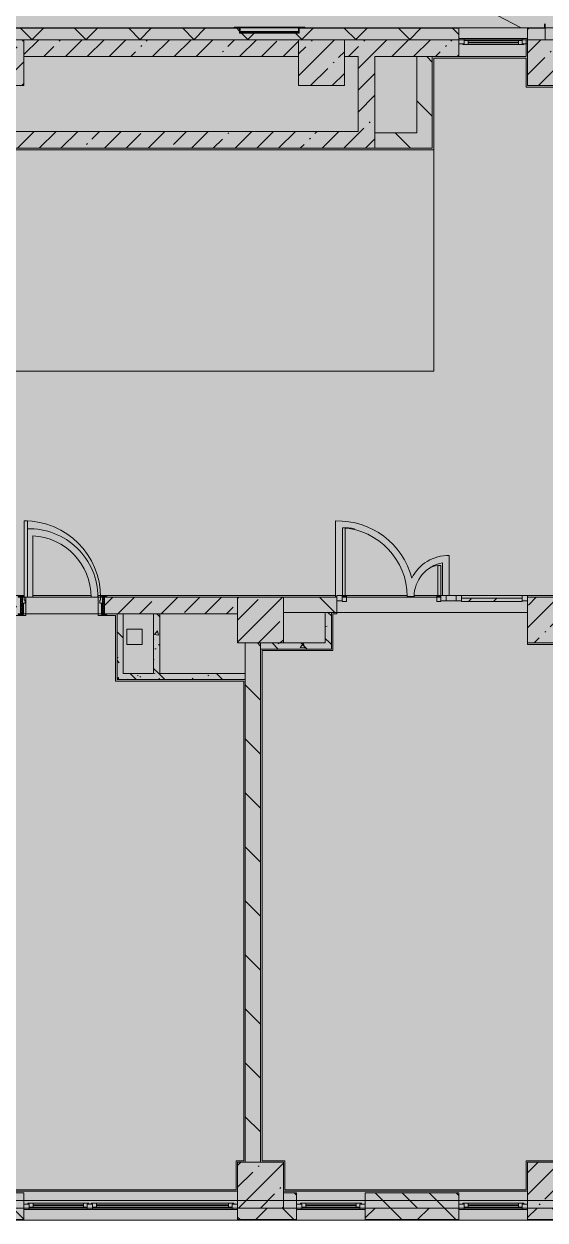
# Model space of a CAD drawing. Header units: millimetres. Extents: x -5426 to 189269, y -8553 to 29000.
# Drawn here: x 88669 to 95499, y -258 to 15407 of the extents above; entities that cross this region are included whole.
import ezdxf

# ---------------------------------------------------------------- set-up
doc = ezdxf.new("R2010")
doc.units = ezdxf.units.MM
for name, color, linetype, lineweight in [('A-DETL-18', 7, 'Continuous', 5), ('A-GLAZ-CURT-2', 7, 'Continuous', 5), ('A-WALL-5', 7, 'Continuous', 5), ('I-WALL-20', 7, 'Continuous', 5), ('S-COLS-2', 7, 'Continuous', 5), ('Оси', 7, 'Continuous', 9)]:
    doc.layers.add(name, color=color, linetype=linetype, lineweight=lineweight)
doc.layers.add('A-DETL-GENF-3', color=7, linetype='Continuous', lineweight=9, true_color=0xc0c0c0, transparency=0.4)
for name, color, linetype, lineweight, true_color in [('A-DETL-GENF-4', 7, 'Continuous', 5, 0xb7b7b7), ('A-DOOR-2', 7, 'Continuous', 5, 0xaaaaaa), ('A-DOOR-3', 7, 'Continuous', 5, 0xe2e2e2), ('A-DOOR-4', 7, 'Continuous', 5, 0xb7b7b7), ('A-DOOR-FRAM-2', 7, 'Continuous', 5, 0xe2e2e2), ('A-DOOR-FRAM-3', 7, 'Continuous', 5, 0xaaaaaa), ('A-DOOR-FRAM-4', 7, 'Continuous', 5, 0xb7b7b7), ('A-FLOR-1', 7, 'Continuous', 5, 0xb7b7b7), ('A-GENM-1', 7, 'Continuous', 5, 0x737373), ('A-GENM-2', 7, 'Continuous', 5, 0xa1a1a1), ('A-GLAZ-3', 7, 'Continuous', 5, 0x737373), ('A-GLAZ-CURT-3', 7, 'Continuous', 5, 0x737373), ('A-GLAZ-CWMG-4', 7, 'Continuous', 5, 0x737373), ('A-WALL-6', 7, 'Continuous', 5, 0x737373), ('A-WALL-7', 7, 'Continuous', 9, 0x737373), ('A-WALL-8', 7, 'Continuous', 5, 0xa1a1a1), ('I-WALL-21', 7, 'Continuous', 5, 0x737373), ('I-WALL-22', 7, 'Continuous', 5, 0x787878), ('S-COLS-1', 7, 'Continuous', 5, 0x737373)]:
    doc.layers.add(name, color=color, linetype=linetype, lineweight=lineweight, true_color=true_color)
pattern_1 = [(45, (62258.8, 0), (-353.5534, 353.5534), []), (135, (62258.8, 0), (-353.5534, -353.5534), [])]
pattern_2 = [(135, (62258.8, 0), (-353.5534, -353.5534), [])]
pattern_3 = [(135, (62258.8, 0), (-377.171, -377.171), [533.4, -88.9, 17.78, -88.9]), (135, (62258.8, 376.94), (-377.171, -377.171), []), (50, (62258.8, 0), (637.6445, -55.787), [66.675, -733.425]), (355, (62258.8, 0), (-123.35, 668.699), [53.34, -586.74]), (100.451, (62311.96, -4.65), (514.299, 612.908), [56.665, -623.315]), (46.184, (62258.8, 177.8), (948.776, -147.15), [100.012, -1100.137]), (96.636, (62337.9, 165.5), (830.91, 865.997), [84.998, -934.973]), (351.184, (62258.8, 177.8), (830.918, 865.988), [80.01, -880.11]), (21, (62347.7, 133.35), (530.651, -357.928), [66.675, -733.425]), (326, (62347.7, 133.35), (216.308, 644.658), [53.34, -586.74]), (71.451, (62391.94, 103.5), (746.96, 286.724), [56.665, -623.315]), (37.5, (62258.82, 0), (10.8105, 295.9426), [16.764, -562.864, 16.764, -578.866, -588.962]), (37.5, (62258.82, 0), (10.8105, 295.9426), [-1175.258, 16.764, -572.198]), (7.5, (62258.82, 0), (233.869, 350.6318), [16.764, -322.834, 16.764, -549.529, -224.472]), (7.5, (62258.82, 0), (233.869, 350.6318), [-905.891, 16.764, -207.708]), (327.5, (62060.58, 0), (474.5678, -20.0513), [16.764, -205.486, 16.764, -676.656, -920.115]), (327.5, (62060.58, 0), (474.5678, -20.0513), [-915.67, 16.764, -903.351]), (317.5, (61971.68, 0), (518.452, 88.9934), [16.764, -272.161, 16.764, -443.738, -653.415]), (317.5, (61971.68, 0), (518.452, 88.9934), [-749.427, 16.764, -636.651])]
pattern_4 = [(45, (62258.82, 0), (-285.123, 285.123), []), (45, (62543.95, 0), (-285.123, 285.123), [504.031, -100.806, 16.764, -84.042])]

# ---------------------------------------------------------------- blocks, each defined once
blk = doc.blocks.new('BSC_Колонна _Прямоугольная - 600х600-23286269-3_4_1_птичка')
at = {"layer": 'S-COLS-2'}
h = blk.add_hatch(dxfattribs=at)
h.set_pattern_fill('FP_44', color=256, style=0, pattern_type=2)
h.set_pattern_definition([(45, (-29509.74, -7600), (-285.123, 285.123), []), (45, (-29224.6, -7600), (-285.123, 285.123), [504.031, -100.806, 16.764, -84.042])])
h.paths.add_polyline_path([(-300, -300), (300, -300), (300, 300), (-300, 300), (-300, 150)])
at = {"layer": 'S-COLS-1'}
for p, q in [((300, 300), (-300, 300)), ((-300, 300), (-300, -300)), ((300, -300), (300, 300)), ((-300, -300), (300, -300))]:
    blk.add_line(p, q, dxfattribs=at)
blk = doc.blocks.new('BSC_Колонна _Прямоугольная - 600х600-V68-3_4_1_птичка')
at = {"layer": 'S-COLS-2'}
h = blk.add_hatch(dxfattribs=at)
h.set_pattern_fill('FP_51', color=256, style=0, pattern_type=2)
h.set_pattern_definition([(45, (-29509.74, -200), (-285.123, 285.123), []), (45, (-29224.6, -200), (-285.123, 285.123), [504.031, -100.806, 16.764, -84.042])])
h.paths.add_polyline_path([(-300, -300), (300, -300), (300, 300), (-300, 300), (-300, 30)])
at = {"layer": 'S-COLS-1'}
for p, q in [((300, 300), (-300, 300)), ((-300, 300), (-300, -300)), ((300, -300), (300, 300)), ((-300, -300), (300, -300))]:
    blk.add_line(p, q, dxfattribs=at)
blk = doc.blocks.new('BSC_Колонна _Прямоугольная - 600х600-V80-3_4_1_птичка')
at = {"layer": 'S-COLS-2'}
h = blk.add_hatch(dxfattribs=at)
h.set_pattern_fill('FP_64', color=256, style=0, pattern_type=2)
h.set_pattern_definition([(45, (-26110, -14900), (-285.123, 285.123), []), (45, (-25824.88, -14900), (-285.123, 285.123), [504.031, -100.806, 16.764, -84.042])])
h.paths.add_polyline_path([(-300, -300), (300, -300), (300, 300), (-300, 300), (-300, -208)])
at = {"layer": 'S-COLS-1'}
for p, q in [((300, 300), (-300, 300)), ((-300, 300), (-300, -300)), ((300, -300), (300, 300)), ((-300, -300), (300, -300))]:
    blk.add_line(p, q, dxfattribs=at)
blk = doc.blocks.new('BSC_Колонна _Прямоугольная - 600х600-V87-3_4_1_птичка')
at = {"layer": 'S-COLS-2'}
h = blk.add_hatch(dxfattribs=at)
h.set_pattern_fill('FP_77', color=256, style=0, pattern_type=2)
h.set_pattern_definition([(45, (-33310, -7600), (-285.123, 285.123), []), (45, (-33024.88, -7600), (-285.123, 285.123), [504.031, -100.806, 16.764, -84.042])])
h.paths.add_polyline_path([(-300, -300), (300, -300), (300, 300), (-300, 300), (-300, 150)])
at = {"layer": 'S-COLS-1'}
for p, q in [((300, 300), (-300, 300)), ((-300, 300), (-300, -300)), ((300, -300), (300, 300)), ((-300, -300), (300, -300))]:
    blk.add_line(p, q, dxfattribs=at)
blk = doc.blocks.new('BSC_Колонна _Прямоугольная - 600х600-V88-3_4_1_птичка')
at = {"layer": 'S-COLS-2'}
h = blk.add_hatch(dxfattribs=at)
h.set_pattern_fill('FP_78', color=256, style=0, pattern_type=2)
h.set_pattern_definition([(45, (-33310, -200), (-285.123, 285.123), []), (45, (-33024.88, -200), (-285.123, 285.123), [504.031, -100.806, 16.764, -84.042])])
h.paths.add_polyline_path([(-212, -300), (300, -300), (300, 300), (-300, 300), (-300, -300)])
at = {"layer": 'S-COLS-1'}
for p, q in [((300, 300), (-300, 300)), ((-300, 300), (-300, -300)), ((300, -300), (300, 300)), ((-300, -300), (300, -300))]:
    blk.add_line(p, q, dxfattribs=at)
blk = doc.blocks.new('BSC_Колонна _Прямоугольная - 600х600-V106-3_4_1_птичка')
at = {"layer": 'S-COLS-2'}
h = blk.add_hatch(dxfattribs=at)
h.set_pattern_fill('FP_90', color=256, style=0, pattern_type=2)
h.set_pattern_definition([(45, (-33310, -14900), (-285.123, 285.123), []), (45, (-33024.88, -14900), (-285.123, 285.123), [504.031, -100.806, 16.764, -84.042])])
h.paths.add_polyline_path([(-300, -300), (300, -300), (300, 300), (-300, 300), (-300, -208)])
at = {"layer": 'S-COLS-1'}
for p, q in [((300, 300), (-300, 300)), ((-300, 300), (-300, -300)), ((300, -300), (300, 300)), ((-300, -300), (300, -300))]:
    blk.add_line(p, q, dxfattribs=at)
blk = doc.blocks.new('BSC_Колонна _Прямоугольная - 600х600-V117-3_4_1_птичка')
at = {"layer": 'S-COLS-2'}
h = blk.add_hatch(dxfattribs=at)
h.set_pattern_fill('FP_102', color=256, style=0, pattern_type=2)
h.set_pattern_definition([(45, (-30310, -14900), (-285.123, 285.123), []), (45, (-30024.88, -14900), (-285.123, 285.123), [504.031, -100.806, 16.764, -84.042])])
h.paths.add_polyline_path([(-300, -300), (300, -300), (300, 300), (-300, 300), (-300, -208)])
at = {"layer": 'S-COLS-1'}
for p, q in [((300, 300), (-300, 300)), ((-300, 300), (-300, -300)), ((300, -300), (300, 300)), ((-300, -300), (300, -300))]:
    blk.add_line(p, q, dxfattribs=at)
blk = doc.blocks.new('120_Окно_СКБ_1Ст - 120_Окно_СКБ_1Ст 900х2500_h_-22445987-3_4_1_птичка')
at = {"layer": 'A-GLAZ-3'}
for p, q in [((-450, -127), (-450, -57)), ((-450, -57), (-380, -57)), ((450, -57), (-450, -57)), ((-380, -127), (-450, -127)), ((-450, -127), (-400, -127)), ((-380, -127), (-400, -127)), ((-400, -127), (-400, -137)), ((-400, -137), (400, -137)), ((400, -137), (-400, -137)), ((-380, -57), (-380, -127)), ((380, -87), (-380, -87)), ((-380, -87), (-380, -127)), ((-330, -137), (-330, -87)), ((-330, -107), (330, -107)), ((330, -117), (-330, -117)), ((330, -137), (330, -87)), ((380, -127), (380, -57)), ((380, -57), (450, -57)), ((380, -127), (380, -87)), ((450, -127), (380, -127)), ((400, -127), (380, -127)), ((400, -127), (450, -127)), ((400, -137), (400, -127)), ((450, -57), (450, -127))]:
    blk.add_line(p, q, dxfattribs=at)
blk = doc.blocks.new('120_Окно_СКБ_2Ст - 120_Окно_СКБ_2Ст 2800х2500_створка_-22445922-3_4_1_птичка')
at = {"layer": 'A-GLAZ-3'}
for p, q in [((-1400, -127), (-1400, -57)), ((-1400, -57), (-1330, -57)), ((1400, -57), (-1400, -57)), ((-1330, -127), (-1400, -127)), ((-1400, -127), (-1350, -127)), ((-1330, -127), (-1350, -127)), ((-1350, -127), (-1350, -137)), ((-1350, -137), (520, -137)), ((520, -137), (-1350, -137)), ((-1330, -57), (-1330, -127)), ((500, -87), (-1330, -87)), ((-1330, -87), (-1330, -127)), ((-1280, -137), (-1280, -87)), ((-1280, -107), (450, -107)), ((450, -117), (-1280, -117)), ((450, -137), (450, -87)), ((500, -127), (500, -57)), ((500, -57), (570, -57)), ((500, -127), (500, -87)), ((570, -127), (500, -127)), ((520, -127), (500, -127)), ((520, -127), (550, -127)), ((520, -137), (520, -127)), ((570, -127), (550, -127)), ((550, -127), (550, -137)), ((550, -137), (1350, -137)), ((1350, -137), (550, -137)), ((570, -57), (570, -127)), ((1330, -87), (570, -87)), ((570, -87), (570, -127)), ((620, -137), (620, -87)), ((620, -107), (1280, -107)), ((1280, -117), (620, -117)), ((1280, -137), (1280, -87)), ((1330, -127), (1330, -57)), ((1330, -57), (1400, -57)), ((1330, -127), (1330, -87)), ((1400, -127), (1330, -127)), ((1350, -127), (1330, -127)), ((1350, -127), (1400, -127)), ((1350, -137), (1350, -127)), ((1400, -57), (1400, -127))]:
    blk.add_line(p, q, dxfattribs=at)
blk = doc.blocks.new('120_Окно_СКБ_1Ст - 120_Окно_СКБ_1Ст_900х2500_h_-20705657-3_4_1_птичка')
at = {"layer": 'A-GLAZ-3'}
for p, q in [((-450, -127), (-450, -57)), ((-450, -57), (-380, -57)), ((450, -57), (-450, -57)), ((-380, -127), (-450, -127)), ((-450, -127), (-400, -127)), ((-380, -127), (-400, -127)), ((-400, -127), (-400, -137)), ((-400, -137), (400, -137)), ((400, -137), (-400, -137)), ((-380, -57), (-380, -127)), ((380, -87), (-380, -87)), ((-380, -87), (-380, -127)), ((-330, -137), (-330, -87)), ((-330, -107), (330, -107)), ((330, -117), (-330, -117)), ((330, -137), (330, -87)), ((380, -127), (380, -57)), ((380, -57), (450, -57)), ((380, -127), (380, -87)), ((450, -127), (380, -127)), ((400, -127), (380, -127)), ((400, -127), (450, -127)), ((400, -137), (400, -127)), ((450, -57), (450, -127))]:
    blk.add_line(p, q, dxfattribs=at)
blk = doc.blocks.new('Уголок вложенный - Уголок вложенный-23831105-3_4_1_птичка')
at = {"layer": 'A-GENM-1'}
for p, q in [((29164, 15365), (29244, 15365)), ((29164, 15361), (29164, 15365)), ((29244, 15365), (29244, 15285)), ((29237, 15288), (29237, 15349)), ((29244, 15285), (29240, 15285))]:
    blk.add_line(p, q, dxfattribs=at)
at = {"layer": 'A-GENM-1', "flags": 128}
for points in [[(29167, 15358), (29166, 15358), (29166, 15358), (29165, 15359), (29165, 15359), (29164, 15360), (29164, 15360), (29164, 15361)], [(29237, 15349), (29237, 15351), (29236, 15353), (29235, 15355), (29234, 15356), (29232, 15357), (29230, 15358), (29228, 15358)], [(29240, 15285), (29239, 15285), (29239, 15285), (29238, 15286), (29238, 15286), (29237, 15287), (29237, 15287), (29237, 15288)]]:
    blk.add_lwpolyline(points, dxfattribs=at)
at = {"layer": 'A-GENM-2'}
blk.add_line((29228, 15358), (29167, 15358), dxfattribs=at)
blk = doc.blocks.new('Уголок вложенный - Уголок вложенный-V171-3_4_1_птичка')
at = {"layer": 'A-GENM-1'}
for p, q in [((30010, 15365), (30090, 15365)), ((30010, 15285), (30010, 15365)), ((30090, 15365), (30090, 15361)), ((30014, 15285), (30010, 15285)), ((30017, 15349), (30017, 15288))]:
    blk.add_line(p, q, dxfattribs=at)
at = {"layer": 'A-GENM-1', "flags": 128}
for points in [[(30026, 15358), (30024, 15358), (30022, 15357), (30020, 15356), (30019, 15355), (30018, 15353), (30017, 15351), (30017, 15349)], [(30090, 15361), (30090, 15360), (30090, 15360), (30089, 15359), (30089, 15359), (30088, 15358), (30088, 15358), (30087, 15358)], [(30017, 15288), (30017, 15287), (30017, 15287), (30016, 15286), (30016, 15286), (30015, 15285), (30015, 15285), (30014, 15285)]]:
    blk.add_lwpolyline(points, dxfattribs=at)
at = {"layer": 'A-GENM-2'}
blk.add_line((30087, 15358), (30026, 15358), dxfattribs=at)
blk = doc.blocks.new('Уголок вложенный - Уголок вложенный-V172-3_4_1_птичка')
at = {"layer": 'A-GENM-1'}
for p, q in [((29244, 15365), (30010, 15365)), ((30010, 15285), (29244, 15285))]:
    blk.add_line(p, q, dxfattribs=at)
at = {"layer": 'A-GENM-1', "flags": 128}
for points in [[(29237, 15349), (29237, 15351), (29236, 15353), (29235, 15355), (29234, 15356), (29232, 15357), (29230, 15358), (29228, 15358)], [(30026, 15358), (30024, 15358), (30022, 15357), (30020, 15356), (30019, 15355), (30018, 15353), (30017, 15351), (30017, 15349)]]:
    blk.add_lwpolyline(points, dxfattribs=at)
blk = doc.blocks.new('Полоса с поворотом - Полоса с поворотом-23831104-3_4_1_птичка')
at = {"layer": 'A-GENM-1'}
for p, q in [((19017, 15363), (19783, 15363)), ((19783, 15306), (19017, 15306)), ((19017, 15298), (19783, 15298))]:
    blk.add_line(p, q, dxfattribs=at)
blk = doc.blocks.new('110_Дверь_СКБ_1Ст_Внутренняя1 - Д-4_п__1100x2100h_административные помещения-32218723-3_4_1_птичка')
at = {"layer": 'A-DOOR-2'}
h = blk.add_hatch(dxfattribs=at)
h.set_pattern_fill('FP_40', color=256, style=0, pattern_type=2)
h.set_pattern_definition([(135, (1751.41, 174.685), (-14.14214, -14.14214), []), (225, (1751.41, 174.685), (14.14214, -14.14214), [])])
h.paths.add_polyline_path([(562.5, -110), (562.5, 110), (537.5, 110), (537.5, -110)])
at = {"layer": 'A-DOOR-3'}
h = blk.add_hatch(color=256, dxfattribs=at)
h.paths.add_polyline_path([(537.5, 30), (537.5, 110), (512.5, 110), (512.5, 70), (502.5, 70), (502.5, 30)])
h.paths.add_polyline_path([(-477.5, 30), (-477.5, 70), (-487.5, 70), (-487.5, 110), (-512.5, 110), (-512.5, 30)])
at = {"layer": 'A-DOOR-FRAM-2'}
for points in [[(-447.5, 110), (-447.5, 1110), (-487.5, 1110), (-487.5, 110)], [(-497.5, 110), (-497.5, 118), (-567.5, 118), (-567.5, 110)], [(-497.5, -110), (-497.5, 30), (-512.5, 30), (-512.5, -110)], [(592.5, 110), (592.5, 118), (522.5, 118), (522.5, 110)], [(537.5, -110), (537.5, 30), (522.5, 30), (522.5, -110)], [(-497.5, -118), (-497.5, -110), (-567.5, -110), (-567.5, -118)], [(592.5, -118), (592.5, -110), (522.5, -110), (522.5, -118)]]:
    blk.add_hatch(color=256, dxfattribs=at).paths.add_polyline_path(points)
at = {"layer": 'A-DOOR-FRAM-3'}
h = blk.add_hatch(dxfattribs=at)
h.set_pattern_fill('FP_41', color=256, style=0, pattern_type=2)
h.set_pattern_definition([(45, (-371.384, 174.685), (-14.1421, 14.1421), []), (135, (-371.384, 174.685), (-14.1421, -14.1421), [])])
h.paths.add_polyline_path([(-512.5, -110), (-512.5, 110), (-537.5, 110), (-537.5, -110)])
at = {"layer": 'A-DOOR-4'}
for p, q in [((-487.5, 1110), (-487.5, 110)), ((-447.5, 1110), (-487.5, 1110)), ((-447.5, 110), (-447.5, 1110)), ((-487.5, 110), (-447.5, 110))]:
    blk.add_line(p, q, dxfattribs=at)
blk.add_arc((-487.5, 110), 1000, 360, 90, dxfattribs=at)
at = {"layer": 'A-DOOR-FRAM-4'}
for p, q in [((-497.5, 118), (-567.5, 118)), ((-567.5, 118), (-567.5, 110)), ((-567.5, 110), (-497.5, 110)), ((-512.5, 110), (-537.5, 110)), ((-537.5, 110), (-537.5, -110)), ((-487.5, 110), (-512.5, 110)), ((-512.5, 110), (-512.5, 30)), ((-512.5, -110), (-512.5, 110)), ((-497.5, 110), (-512.5, 110)), ((-512.5, 110), (-512.5, 109)), ((-512.5, 109), (-497.5, 109)), ((-512.5, 30), (-477.5, 30)), ((-497.5, 30), (-512.5, 30)), ((-512.5, 30), (-512.5, -110)), ((-497.5, 110), (-497.5, 118)), ((-497.5, 109), (-497.5, 110)), ((-497.5, -110), (-497.5, 30)), ((-487.5, 70), (-487.5, 110)), ((-477.5, 70), (-487.5, 70)), ((-477.5, 30), (-477.5, 70)), ((512.5, 70), (502.5, 70)), ((502.5, 70), (502.5, 30)), ((502.5, 30), (537.5, 30)), ((512.5, 110), (512.5, 70)), ((537.5, 110), (512.5, 110)), ((592.5, 118), (522.5, 118)), ((522.5, 118), (522.5, 110)), ((537.5, 110), (522.5, 110)), ((522.5, 110), (522.5, 109)), ((522.5, 110), (592.5, 110)), ((522.5, 109), (537.5, 109)), ((537.5, 30), (522.5, 30)), ((522.5, 30), (522.5, -110)), ((537.5, 30), (537.5, 110)), ((562.5, 110), (537.5, 110)), ((537.5, 110), (537.5, -110)), ((537.5, 109), (537.5, 110)), ((537.5, -110), (537.5, 30)), ((562.5, -110), (562.5, 110)), ((592.5, 110), (592.5, 118)), ((-497.5, -110), (-567.5, -110)), ((-567.5, -110), (-567.5, -118)), ((-567.5, -118), (-497.5, -118)), ((-537.5, -110), (-512.5, -110)), ((-512.5, -110), (-497.5, -110)), ((-497.5, -118), (-497.5, -110)), ((522.5, -110), (537.5, -110)), ((592.5, -110), (522.5, -110)), ((522.5, -110), (522.5, -118)), ((522.5, -118), (592.5, -118)), ((537.5, -110), (562.5, -110)), ((592.5, -118), (592.5, -110))]:
    blk.add_line(p, q, dxfattribs=at)
blk = doc.blocks.new('Прямоугольный импост - 50 x 70 мм-31700031-3_4_1_птичка')
at = {"layer": 'A-GLAZ-CWMG-4'}
for p, q in [((-70, 35), (0, 35)), ((-70, -35), (-70, 35)), ((0, -35), (-70, -35)), ((0, -15), (0, -35))]:
    blk.add_line(p, q, dxfattribs=at)
blk = doc.blocks.new('Дверь_Витражная_остекление_ - ДВН_ДАО_Главный вход_1200 в свету-31742133-3_4_1_птичка')
at = {"layer": 'A-DOOR-3'}
for points in [[(-607, 30), (-607, 920), (-643, 925), (-643, 30), (-621, 30)], [(647, 30), (647, 430), (607, 430), (607, 30)]]:
    blk.add_hatch(color=256, dxfattribs=at).paths.add_polyline_path(points)
at = {"layer": 'A-DETL-GENF-4'}
for p, q in [((-607, 30), (-607, 920)), ((647, 430), (607, 430)), ((607, 430), (607, 30)), ((647, 35), (647, 430)), ((-643, 30), (-607, 30)), ((-592, 30), (-643, 30)), ((-592, -40), (-592, 30)), ((592, -40), (592, 30)), ((592, 30), (647, 30)), ((607, 30), (647, 30)), ((-647, -40), (-592, -40)), ((647, -40), (592, -40))]:
    blk.add_line(p, q, dxfattribs=at)
at = {"layer": 'A-DOOR-4'}
blk.add_line((647, 430), (647, 35), dxfattribs=at)
for centre, radius, start, end in [((-647, 30), 895, 79.5087, 89.7197), ((647, 30), 400, 90, 110.0384)]:
    blk.add_arc(centre, radius, start, end, dxfattribs=at)
blk = doc.blocks.new('Системная панель - Стемалит - 40мм-32257327-3_4_1_птичка')
at = {"layer": 'A-GLAZ-CURT-3'}
for p, q in [((65, 35), (-65, 35)), ((-65, 35), (-65, -35)), ((65, -35), (65, 35)), ((-65, -35), (65, -35))]:
    blk.add_line(p, q, dxfattribs=at)
blk = doc.blocks.new('Прямоугольный импост - 50 x 70 мм-31687886-3_4_1_птичка')
at = {"layer": 'A-GLAZ-CWMG-4'}
for p, q in [((-35, 35), (35, 35)), ((-35, -35), (-35, 35)), ((35, 35), (35, -35)), ((35, -35), (-35, -35))]:
    blk.add_line(p, q, dxfattribs=at)
blk = doc.blocks.new('Прямоугольный импост - 50 x 70 мм-31701779-3_4_1_птичка')
at = {"layer": 'A-GLAZ-CWMG-4'}
for p, q in [((0, 35), (-70, 35)), ((-70, 35), (-70, -35)), ((0, -35), (0, 35)), ((-70, -35), (0, -35))]:
    blk.add_line(p, q, dxfattribs=at)
blk = doc.blocks.new('Системная панель - Стекло - 40мм-32257331-3_4_1_птичка')
at = {"layer": 'A-GLAZ-CURT-2'}
h = blk.add_hatch(dxfattribs=at)
h.set_pattern_fill('FP_150', color=256, style=0, pattern_type=2)
h.set_pattern_definition([(45, (-33042.5, -7385), (-1414.21, 1414.21), [1000, -3000]), (45, (-34042.5, -7885), (-1414.21, 1414.21), [3000, -1000]), (45, (-32042.5, -8385), (-1414.21, 1414.21), [1000, -3000])])
h.paths.add_polyline_path([(398, -40), (398, 0), (-398, 0), (-398, -40), (89, -40)])
at = {"layer": 'A-GLAZ-CURT-3'}
for p, q in [((398, 0), (-398, 0)), ((-398, 0), (-398, -40)), ((398, -40), (398, 0)), ((-398, -40), (398, -40))]:
    blk.add_line(p, q, dxfattribs=at)
blk = doc.blocks.new('Прямоугольный импост - 50 x 70 мм-31702100-3_4_1_птичка')
at = {"layer": 'A-GLAZ-CWMG-4'}
for p, q in [((-35, 35), (35, 35)), ((-35, -35), (-35, 35)), ((35, 35), (35, -35)), ((35, -35), (-35, -35))]:
    blk.add_line(p, q, dxfattribs=at)
blk = doc.blocks.new('Прямоугольный импост - 50 x 70 мм-31720914-3_4_1_птичка')
at = {"layer": 'A-GLAZ-CWMG-4'}
blk.add_line((32940, 7920), (32145, 7920), dxfattribs=at)

msp = doc.modelspace()

# ---------------------------------------------------------------- hatches: boundary and pattern name
at = {"layer": 'A-DETL-GENF-3'}
for points in [[(61331.1, 14774.9), (61990.8, 14774.9), (61990.8, 15358), (101018.8, 15358), (101018.8, 23888.3), (96186.9, 23888.3), (96186.9, 27398.1), (59849.8, 27398.1), (59849.8, 14774.9), (60865, 14774.9)], [(98619.2, -258), (100568.8, -258), (100568.8, 15358), (61990.8, 15358), (61990.8, -258), (97687, -258)]]:
    msp.add_hatch(color=256, dxfattribs=at).paths.add_polyline_path(points)
at = {"layer": 'A-WALL-5'}
h = msp.add_hatch(dxfattribs=at)
h.set_pattern_fill('FP_70', color=256, style=0, pattern_type=2)
h.set_pattern_definition(pattern_1)
h.paths.add_polyline_path([(89297.2, 15200), (94368.8, 15200), (94368.8, 15350), (92275.8, 15349), (92275.8, 15288), (92268.8, 15285), (91495.8, 15288), (91495.8, 15350), (87869.1, 15349), (87869.1, 15288), (87862.1, 15285), (86689.1, 15288), (86689.1, 15350), (82048.8, 15349), (82048.8, 15288), (82041.8, 15285), (81268.8, 15288), (81268.8, 15350), (77041.8, 15349), (77041.8, 15288), (77034.8, 15285), (76861.8, 15288), (76861.6, 15350), (75118.8, 15350), (75118.8, 15200), (88668.8, 15200)])
h.paths.add_polyline_path([(100568.8, 15200), (100568.8, 15350), (100068.8, 15350), (100068.8, 15200), (100483.6, 15200)])
h.paths.add_polyline_path([(96918.8, 15200), (97668.8, 15200), (97668.8, 15350), (96918.8, 15350)])
h.paths.add_polyline_path([(95868.8, 15200), (96018.8, 15200), (96018.8, 15350), (95868.8, 15350), (95868.8, 15270.2)])
h.paths.add_polyline_path([(71418.8, 15200), (72018.8, 15200), (72018.8, 15350), (71418.8, 15350)])
h.paths.add_polyline_path([(68788.7, 15200), (69018.8, 15200), (69018.8, 15350), (62298.8, 15350), (62298.8, 15293), (62148.8, 15293), (62148.8, 15200), (68418.8, 15200)])
h.paths.add_polyline_path([(70518.8, 15200), (70518.8, 15350), (69918.8, 15350), (69918.8, 15200)])
h.paths.add_polyline_path([(95268.8, 15200), (95498.8, 15200), (95493.8, 15350), (95268.8, 15350), (95268.8, 15270.2)])
h = msp.add_hatch(dxfattribs=at)
h.set_pattern_fill('FP_68', color=256, style=0, pattern_type=2)
h.set_pattern_definition([(135, (62258.82, 0), (-176.7767, -176.7767), [])])
h.paths.add_polyline_path([(93958.2, -100), (94368.8, -100), (94368.8, 100), (93141.7, 100), (93141.7, -100)])
h.paths.add_polyline_path([(100248.8, -100), (100248.8, 100), (99681.8, 100), (99681.8, -100)])
h.paths.add_polyline_path([(92241.7, -100), (92241.7, 100), (92068.6, 100), (92068.6, -100), (92093.8, -100)])
h.paths.add_polyline_path([(98619.2, -100), (98781.8, -100), (98781.8, 100), (98228.8, 100), (98228.8, -100)])
h.paths.add_polyline_path([(95868.8, -100), (96128.8, -100), (96128.8, 100), (95868.8, 100), (95868.8, 39.5)])
h.paths.add_polyline_path([(81839.6, -100), (82968.8, -100), (82968.8, 100), (81618.8, 100), (81618.8, -100)])
h.paths.add_polyline_path([(79042.9, -100), (79518.8, -100), (79518.8, 100), (78768.8, 100), (78768.8, -100)])
h.paths.add_polyline_path([(87068.8, -100), (87818.8, -100), (87818.8, 100), (87068.8, 100)])
h.paths.add_polyline_path([(88418.8, -100), (88668.6, -100), (88668.6, 100), (88418.8, 100), (88418.8, -63.8)])
h.paths.add_polyline_path([(84968.8, -100), (84968.8, 100), (84768.8, 100), (84768.8, -100)])
h.paths.add_polyline_path([(84168.8, -100), (84168.8, 100), (83868.8, 100), (83868.8, -100)])
h.paths.add_polyline_path([(77868.8, -100), (77868.8, 100), (77118.8, 100), (77118.8, -100)])
h.paths.add_polyline_path([(72618.6, -100), (73368.8, -100), (73368.8, 100), (72618.6, 100)])
h.paths.add_polyline_path([(74268.8, -100), (74418.8, -100), (74418.8, 100), (74268.8, 100)])
h.paths.add_polyline_path([(69918.8, -100), (69918.8, 100), (69088.8, 100), (69088.8, -100), (69720.9, -100)])
h = msp.add_hatch(dxfattribs=at)
h.set_pattern_fill('FP_70', color=256, style=0, pattern_type=2)
h.set_pattern_definition(pattern_1)
h.paths.add_polyline_path([(92093.8, -250), (92241.7, -250), (92241.7, -100), (91468.6, -100), (91468.6, -250), (92068.6, -250)])
h.paths.add_polyline_path([(93141.7, -250), (94368.8, -250), (94368.8, -100), (93141.7, -100)])
h.paths.add_polyline_path([(100568.8, -250), (100568.8, -100), (99681.8, -100), (99681.8, -250), (100483.6, -250)])
h.paths.add_polyline_path([(95268.8, -250), (96128.8, -250), (96128.8, -100), (95268.8, -100)])
h.paths.add_polyline_path([(98619.2, -250), (98781.8, -250), (98781.8, -100), (98228.8, -100), (98228.8, -250)])
h.paths.add_polyline_path([(83868.8, -250), (84968.8, -250), (84968.8, -100), (83868.8, -100)])
h.paths.add_polyline_path([(88418.8, -250), (88668.6, -250), (88668.6, -100), (87068.8, -100), (87068.8, -250), (88365, -250)])
h.paths.add_polyline_path([(77118.8, -250), (77868.8, -250), (77868.8, -100), (77118.8, -100)])
h.paths.add_polyline_path([(78768.8, -250), (79518.8, -250), (79518.8, -100), (78768.8, -100)])
h.paths.add_polyline_path([(81618.8, -250), (82968.8, -250), (82968.8, -100), (81618.8, -100)])
h.paths.add_polyline_path([(74381.9, -250), (75018.8, -250), (75018.8, -100), (74268.8, -100), (74268.8, -250)])
h.paths.add_polyline_path([(72618.6, -250), (73368.8, -250), (73368.8, -100), (72618.6, -100)])
h.paths.add_polyline_path([(65059.9, -250), (65988.8, -250), (65988.8, -100), (61998.8, -100), (61998.8, -250), (63195.5, -250)])
h.paths.add_polyline_path([(70518.6, -250), (70518.6, -100), (69088.8, -100), (69088.8, -250), (69720.9, -250)])
at = {"layer": 'I-WALL-20'}
h = msp.add_hatch(dxfattribs=at)
h.set_pattern_fill('FP_66', color=256, style=0, pattern_type=2)
h.set_pattern_definition(pattern_4)
h.paths.add_polyline_path([(94368.8, 14980), (94368.8, 15200), (92868.8, 15200), (92868.8, 14980), (94020, 14980)])
h.paths.add_polyline_path([(77068.8, 14980), (80369.1, 14980), (80369.1, 15200), (76568.8, 15200), (76568.8, 14980)])
h.paths.add_polyline_path([(92268.8, 14980), (92268.8, 15200), (88668.8, 15200), (88668.8, 14980), (92093.8, 14980)])
h.paths.add_polyline_path([(88068.8, 14980), (88068.8, 15200), (84768.8, 15200), (84768.8, 14980), (87432.8, 14980)])
h.paths.add_polyline_path([(80969.1, 14980), (84168.8, 14980), (84168.8, 15200), (80969.1, 15200)])
h = msp.add_hatch(dxfattribs=at)
h.set_pattern_fill('FP_66', color=256, style=0, pattern_type=2)
h.set_pattern_definition(pattern_4)
h.paths.add_polyline_path([(93268.8, 14000), (93268.8, 14980), (93048.8, 14980), (93048.8, 14000)])
h = msp.add_hatch(dxfattribs=at)
h.set_pattern_fill('FP_69', color=256, style=0, pattern_type=2)
h.set_pattern_definition(pattern_2)
h.paths.add_polyline_path([(94020, 13980), (94020, 14980), (93820, 14980), (93820, 13980)])
h = msp.add_hatch(dxfattribs=at)
h.set_pattern_fill('FP_66', color=256, style=0, pattern_type=2)
h.set_pattern_definition(pattern_4)
h.paths.add_polyline_path([(93268.8, 13780), (93268.8, 14000), (82468.8, 14000), (82468.8, 13780), (93026, 13780)])
h = msp.add_hatch(dxfattribs=at)
h.set_pattern_fill('FP_69', color=256, style=0, pattern_type=2)
h.set_pattern_definition(pattern_2)
h.paths.add_polyline_path([(93268.8, 13780), (94020, 13780), (94020, 13980), (93268.8, 13980)])
h = msp.add_hatch(dxfattribs=at)
h.set_pattern_fill('FP_66', color=256, style=0, pattern_type=2)
h.set_pattern_definition(pattern_4)
h.paths.add_polyline_path([(89753.8, 7680), (91468.6, 7680), (91468.6, 7900), (89723.8, 7900), (89723.8, 7680)])
h.paths.add_polyline_path([(88623.8, 7680), (88623.8, 7900), (88418.8, 7900), (88418.8, 7680), (88593.8, 7680)])
h = msp.add_hatch(dxfattribs=at)
h.set_pattern_fill('FP_69', color=256, style=0, pattern_type=2)
h.set_pattern_definition(pattern_2)
h.paths.add_polyline_path([(99548.8, 7700), (100248.8, 7700), (100248.8, 7900), (98268.8, 7900), (98268.8, 7830), (97068.8, 7830), (97068.8, 7900), (95868.8, 7900), (95868.8, 7700), (99468.8, 7700)])
h.paths.add_polyline_path([(92768.8, 7700), (92768.8, 7900), (92068.6, 7900), (92068.6, 7700), (92698.6, 7700)])
h = msp.add_hatch(dxfattribs=at)
h.set_pattern_fill('FP_69', color=256, style=0, pattern_type=2)
h.set_pattern_definition(pattern_2)
h.paths.add_polyline_path([(91766.4, 500), (91769.5, 500), (91769.5, 7300), (91569.5, 7300), (91569.5, 500)])
at = {"layer": 'I-WALL-22'}
h = msp.add_hatch(dxfattribs=at)
h.set_pattern_fill('FP_74', color=256, style=0, pattern_type=2)
h.set_pattern_definition(pattern_3)
h.paths.add_polyline_path([(89968.6, 6820), (89968.6, 7680), (89888.6, 7680), (89888.6, 6820)])
h = msp.add_hatch(dxfattribs=at)
h.set_pattern_fill('FP_74', color=256, style=0, pattern_type=2)
h.set_pattern_definition(pattern_3)
h.paths.add_polyline_path([(90448.6, 6900), (90448.6, 7680), (90368.6, 7680), (90368.6, 6900)])
h = msp.add_hatch(dxfattribs=at)
h.set_pattern_fill('FP_74', color=256, style=0, pattern_type=2)
h.set_pattern_definition(pattern_3)
h.paths.add_polyline_path([(92698.6, 7300), (92698.6, 7700), (92618.6, 7700), (92618.6, 7300)])
h = msp.add_hatch(dxfattribs=at)
h.set_pattern_fill('FP_74', color=256, style=0, pattern_type=2)
h.set_pattern_definition(pattern_3)
h.paths.add_polyline_path([(92068.6, 7220), (92698.6, 7220), (92698.6, 7300), (91769.5, 7300), (91769.5, 7220)])
h = msp.add_hatch(dxfattribs=at)
h.set_pattern_fill('FP_74', color=256, style=0, pattern_type=2)
h.set_pattern_definition(pattern_3)
h.paths.add_polyline_path([(91569.5, 6820), (91569.5, 6900), (89968.6, 6900), (89968.6, 6820), (91161.6, 6820)])

# ---------------------------------------------------------------- linework, layer by layer
at = {"layer": 'A-DETL-18'}
msp.add_line((61990.8, 15358), (100568.8, 15358), dxfattribs=at)
at = {"layer": 'A-FLOR-1'}
for p, q in [((95187, 15358), (76818.8, 24880)), ((95248.8, 14960), (94040, 14960)), ((94040, 14960), (94040, 10859)), ((95248.8, 14580), (95248.8, 14960)), ((95888.8, 14580), (95248.8, 14580)), ((94041, 13759), (82501, 13759)), ((94041, 10859), (94041, 13759)), ((82489.8, 10859), (94041, 10859)), ((92753.2, 8897.4), (92753.2, 7903)), ((92843.2, 7903), (92843.2, 8809.8)), ((88783.8, 7900), (88783.8, 8704)), ((94153.3, 8349.4), (94153.3, 7920)), ((94243.3, 7920), (94243.3, 8446.9)), ((88673.8, 7920), (86237.8, 7920)), ((88693.8, 7900), (88693.8, 7660)), ((88713.8, 7900), (88783.8, 7900)), ((88783.8, 7920), (89547.7, 7920)), ((89548.8, 7900), (89638.8, 7900)), ((92753.2, 7920), (89637.7, 7920)), ((89643.8, 7660), (89643.8, 7920)), ((92753.2, 7903), (92768.8, 7903)), ((92843.2, 7920), (93691, 7920)), ((93691.8, 7906.5), (93781.8, 7906.5)), ((93783, 7920), (94133.8, 7920)), ((95268.8, 7920), (100768.3, 7920)), ((92768.8, 7680), (92718.6, 7680)), ((92718.6, 7680), (92718.6, 7200)), ((92768.8, 7700), (92768.8, 7680)), ((88693.8, 7660), (88439.8, 7660)), ((89868.6, 7660), (89643.8, 7660)), ((89868.6, 6800), (89868.6, 7660)), ((90018.8, 7480), (90218.8, 7480)), ((90018.8, 7280), (90018.8, 7480)), ((90218.8, 7480), (90218.8, 7280)), ((90218.8, 7280), (90018.8, 7280)), ((95268.8, 7280), (95268.8, 7300)), ((95888.8, 7280), (95268.8, 7280)), ((92718.6, 7200), (91789.5, 7200)), ((91789.5, 7200), (91789.5, 520)), ((91549.5, 6800), (89868.6, 6800)), ((91549.5, 520), (91549.5, 6800)), ((91448.6, 140), (91448.6, 520)), ((91448.6, 520), (91549.5, 520)), ((91789.5, 520), (92088.6, 520)), ((92088.6, 520), (92088.6, 140)), ((95248.8, 140), (95248.8, 520)), ((95248.8, 520), (95888.8, 520)), ((88438.8, 140), (91448.6, 140)), ((92088.6, 140), (95248.8, 140))]:
    msp.add_line(p, q, dxfattribs=at)
for centre, radius, start, end in [((88743.8, 7900), 895, 0, 91.92148), ((92786.8, 7903), 995, 14.33829, 91.93805), ((92786.8, 7906.5), 905, 360, 86.42904), ((88743.8, 7900), 805, 360, 87.15183), ((94235.8, 7903), 544, 89.21005, 153.06648), ((94235.8, 7903), 454, 100.46985, 179.55829)]:
    msp.add_arc(centre, radius, start, end, dxfattribs=at)
at = {"layer": 'A-WALL-6'}
for p, q in [((94368.8, 15200), (94368.8, 15358)), ((95268.8, 15358), (95268.8, 15200)), ((88668.8, 15200), (92268.8, 15200)), ((92868.8, 15200), (95268.8, 15200)), ((88668.6, 100), (88418.8, 100)), ((88668.6, -258), (88668.6, 100)), ((92241.7, 100), (92068.6, 100)), ((92241.7, -258), (92241.7, 100)), ((94368.8, 100), (93141.7, 100)), ((93141.7, 100), (93141.7, -258)), ((94368.8, -258), (94368.8, 100)), ((88668.6, -100), (91468.6, -100)), ((91468.6, -100), (91468.6, -258)), ((92241.7, -100), (93141.7, -100)), ((94368.8, -100), (95268.8, -100)), ((95268.8, -100), (95268.8, -258)), ((72618.6, -258), (91468.6, -258)), ((91468.6, -258), (101298.8, -258))]:
    msp.add_line(p, q, dxfattribs=at)
at = {"layer": 'A-WALL-7'}
for p, q in [((91497.6, 15353), (87867.3, 15353)), ((94368.8, 15353), (92274.1, 15353)), ((95491.8, 15353), (95268.8, 15353)), ((95491.8, 15358), (95491.8, 15350)), ((95493.8, 15350), (95493.8, 15407.3)), ((95498.8, 15407.3), (95498.8, 15200)), ((91496.3, 15350), (87868.6, 15350)), ((92268.8, 15200), (88668.8, 15200)), ((94368.8, 15350), (92275.4, 15350)), ((94368.8, 15200), (92868.8, 15200)), ((95498.8, 15350), (95268.8, 15350)), ((94020, 14980), (93820, 14980)), ((89968.6, 7680), (89888.6, 7680)), ((90448.6, 7680), (90368.6, 7680)), ((92698.6, 7700), (92618.6, 7700)), ((91769.5, 7300), (91769.5, 7220)), ((91569.5, 6820), (91569.5, 6900)), ((88418.8, -100), (88668.6, -100)), ((92068.6, -100), (92241.7, -100)), ((93141.7, -100), (94368.8, -100)), ((87068.8, -250), (88668.6, -250)), ((87068.8, -253), (88668.6, -253)), ((91468.6, -250), (92241.7, -250)), ((91468.6, -253), (92241.7, -253)), ((93141.7, -250), (94368.8, -250)), ((93141.7, -253), (94368.8, -253)), ((95268.8, -250), (96128.8, -250)), ((95268.8, -253), (96128.8, -253))]:
    msp.add_line(p, q, dxfattribs=at)
at = {"layer": 'A-WALL-8'}
for p, q in [((91425.8, 15358), (87939.1, 15358)), ((91499.8, 15358), (91486.8, 15358)), ((92284.8, 15358), (92271.9, 15358)), ((95491.8, 15358), (92345.8, 15358))]:
    msp.add_line(p, q, dxfattribs=at)
at = {"layer": 'I-WALL-21'}
for p, q in [((95491.8, 15407.3), (95491.8, 15358)), ((94368.8, 14980), (94368.8, 15200)), ((95248.8, 14980), (95248.8, 15200)), ((88668.8, 14980), (92268.8, 14980)), ((92868.8, 14980), (93048.8, 14980)), ((93048.8, 14980), (93048.8, 14000)), ((93268.8, 14980), (93820, 14980)), ((93268.8, 13780), (93268.8, 14980)), ((93820, 14980), (93820, 13980)), ((94020, 13780), (94020, 14980)), ((95248.8, 14980), (94020, 14980)), ((93048.8, 14000), (82468.8, 14000)), ((93820, 13980), (93268.8, 13980)), ((82468.8, 13780), (94020, 13780)), ((88783.8, 7900), (89548.8, 7900)), ((89638.8, 7900), (89673.8, 7900)), ((91468.6, 7900), (89753.8, 7900)), ((92768.8, 7900), (92068.6, 7900)), ((92768.8, 7700), (92768.8, 7900)), ((92838.8, 7900), (94133.8, 7900)), ((89683.8, 7680), (88663.8, 7680)), ((89753.8, 7680), (89888.6, 7680)), ((89888.6, 7680), (89888.6, 6820)), ((89968.6, 7680), (90368.6, 7680)), ((89968.6, 6900), (89968.6, 7680)), ((90368.6, 7680), (90368.6, 6900)), ((90448.6, 7680), (91468.6, 7680)), ((90448.6, 6900), (90448.6, 7680)), ((92068.6, 7700), (92618.6, 7700)), ((92618.6, 7700), (92618.6, 7300)), ((92698.6, 7220), (92698.6, 7700)), ((95268.8, 7700), (92698.6, 7700)), ((91569.5, 7300), (91569.5, 6900)), ((91769.5, 500), (91769.5, 7220)), ((91769.5, 7220), (92698.6, 7220)), ((92618.6, 7300), (92068.6, 7300)), ((90368.6, 6900), (89968.6, 6900)), ((91569.5, 6900), (90448.6, 6900)), ((89888.6, 6820), (91569.5, 6820)), ((91569.5, 6820), (91569.5, 500)), ((88418.8, 120), (91468.6, 120)), ((92068.6, 120), (95268.8, 120))]:
    msp.add_line(p, q, dxfattribs=at)
at = {"layer": 'Оси'}
msp.add_line((88518.8, 0), (101018.8, 0), dxfattribs=at)

# ---------------------------------------------------------------- block references
at = {"layer": 'A-DOOR-4'}
for name, p in [('110_Дверь_СКБ_1Ст_Внутренняя1 - Д-4_п__1100x2100h_административные помещения-32218723-3_4_1_птичка', (89161.3, 7790)), ('Дверь_Витражная_остекление_ - ДВН_ДАО_Главный вход_1200 в свету-31742133-3_4_1_птичка', (93486.3, 7885))]:
    msp.add_blockref(name, p, dxfattribs=at)
at = {"layer": 'A-GENM-1'}
for name, p in [('Уголок вложенный - Уголок вложенный-23831105-3_4_1_птичка', (62258.8, 0)), ('Уголок вложенный - Уголок вложенный-V172-3_4_1_птичка', (62258.8, 0)), ('Полоса с поворотом - Полоса с поворотом-23831104-3_4_1_птичка', (72485.8, 0)), ('Уголок вложенный - Уголок вложенный-V171-3_4_1_птичка', (62258.8, 0))]:
    msp.add_blockref(name, p, dxfattribs=at)
at = {"layer": 'A-GLAZ-3'}
msp.add_blockref('120_Окно_СКБ_1Ст - 120_Окно_СКБ_1Ст_900х2500_h_-20705657-3_4_1_птичка', (94818.8, 15275), dxfattribs=at)
at = {"layer": 'A-GLAZ-3', "rotation": 180}
for name, p in [('120_Окно_СКБ_2Ст - 120_Окно_СКБ_2Ст 2800х2500_створка_-22445922-3_4_1_птичка', (90068.6, -175)), ('120_Окно_СКБ_1Ст - 120_Окно_СКБ_1Ст 900х2500_h_-22445987-3_4_1_птичка', (92691.7, -175)), ('120_Окно_СКБ_1Ст - 120_Окно_СКБ_1Ст 900х2500_h_-22445987-3_4_1_птичка', (94818.8, -175))]:
    msp.add_blockref(name, p, dxfattribs=at)
at = {"layer": 'A-GLAZ-CURT-3'}
for name, p in [('Системная панель - Стемалит - 40мм-32257327-3_4_1_птичка', (94268.8, 7885)), ('Системная панель - Стекло - 40мм-32257331-3_4_1_птичка', (94801.3, 7885))]:
    msp.add_blockref(name, p, dxfattribs=at)
at = {"layer": 'A-GLAZ-CWMG-4', "rotation": 180}
msp.add_blockref('Прямоугольный импост - 50 x 70 мм-31701779-3_4_1_птичка', (92768.8, 7885), dxfattribs=at)
at = {"layer": 'A-GLAZ-CWMG-4', "extrusion": (0, 0, -1), "rotation": 180}
for name, p in [('Прямоугольный импост - 50 x 70 мм-31687886-3_4_1_птичка', (-94168.8, 7885)), ('Прямоугольный импост - 50 x 70 мм-31702100-3_4_1_птичка', (-94368.8, 7885)), ('Прямоугольный импост - 50 x 70 мм-31700031-3_4_1_птичка', (-95268.8, 7885))]:
    msp.add_blockref(name, p, dxfattribs=at)
at = {"layer": 'A-GLAZ-CWMG-4'}
msp.add_blockref('Прямоугольный импост - 50 x 70 мм-31720914-3_4_1_птичка', (62258.8, 0), dxfattribs=at)
at = {"layer": 'S-COLS-1'}
for name, p in [('BSC_Колонна _Прямоугольная - 600х600-V80-3_4_1_птичка', (88368.8, 14900)), ('BSC_Колонна _Прямоугольная - 600х600-V117-3_4_1_птичка', (92568.8, 14900)), ('BSC_Колонна _Прямоугольная - 600х600-V106-3_4_1_птичка', (95568.8, 14900)), ('BSC_Колонна _Прямоугольная - 600х600-23286269-3_4_1_птичка', (91768.6, 7600)), ('BSC_Колонна _Прямоугольная - 600х600-V87-3_4_1_птичка', (95568.8, 7600)), ('BSC_Колонна _Прямоугольная - 600х600-V68-3_4_1_птичка', (91768.6, 200)), ('BSC_Колонна _Прямоугольная - 600х600-V88-3_4_1_птичка', (95568.8, 200))]:
    msp.add_blockref(name, p, dxfattribs=at)

doc.saveas('drawing.dxf')
